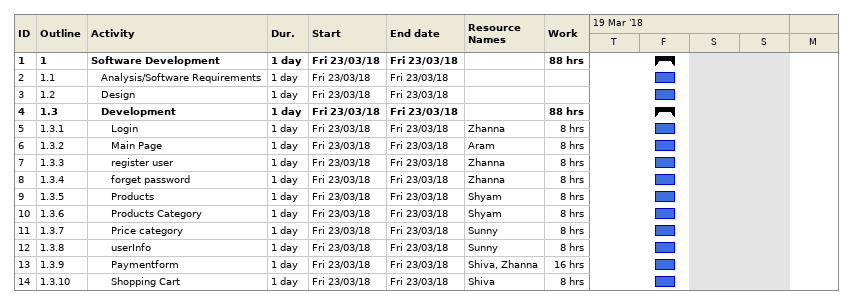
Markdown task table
| ID | WBS | Task | Duration | Start | Finish | Resources | Work (h) |
|---|---|---|---|---|---|---|---|
| 1 | 1 | **Software Development** | 1d | 2018-03-23 | 2018-03-23 |  | 88 |
| 2 | 1.1 | Analysis/Software Requirements | 1d | 2018-03-23 | 2018-03-23 |  |  |
| 3 | 1.2 | Design | 1d | 2018-03-23 | 2018-03-23 |  |  |
| 4 | 1.3 | **Development** | 1d | 2018-03-23 | 2018-03-23 |  | 88 |
| 5 | 1.3.1 | Login | 1d | 2018-03-23 | 2018-03-23 | Zhanna | 8 |
| 6 | 1.3.2 | Main Page | 1d | 2018-03-23 | 2018-03-23 | Aram | 8 |
| 7 | 1.3.3 | register user | 1d | 2018-03-23 | 2018-03-23 | Zhanna | 8 |
| 8 | 1.3.4 | forget password | 1d | 2018-03-23 | 2018-03-23 | Zhanna | 8 |
| 9 | 1.3.5 | Products | 1d | 2018-03-23 | 2018-03-23 | Shyam | 8 |
| 10 | 1.3.6 | Products Category | 1d | 2018-03-23 | 2018-03-23 | Shyam | 8 |
| 11 | 1.3.7 | Price category | 1d | 2018-03-23 | 2018-03-23 | Sunny | 8 |
| 12 | 1.3.8 | userInfo | 1d | 2018-03-23 | 2018-03-23 | Sunny | 8 |
| 13 | 1.3.9 | Paymentform | 1d | 2018-03-23 | 2018-03-23 | Shiva, Zhanna | 16 |
| 14 | 1.3.10 | Shopping Cart | 1d | 2018-03-23 | 2018-03-23 | Shiva | 8 |
